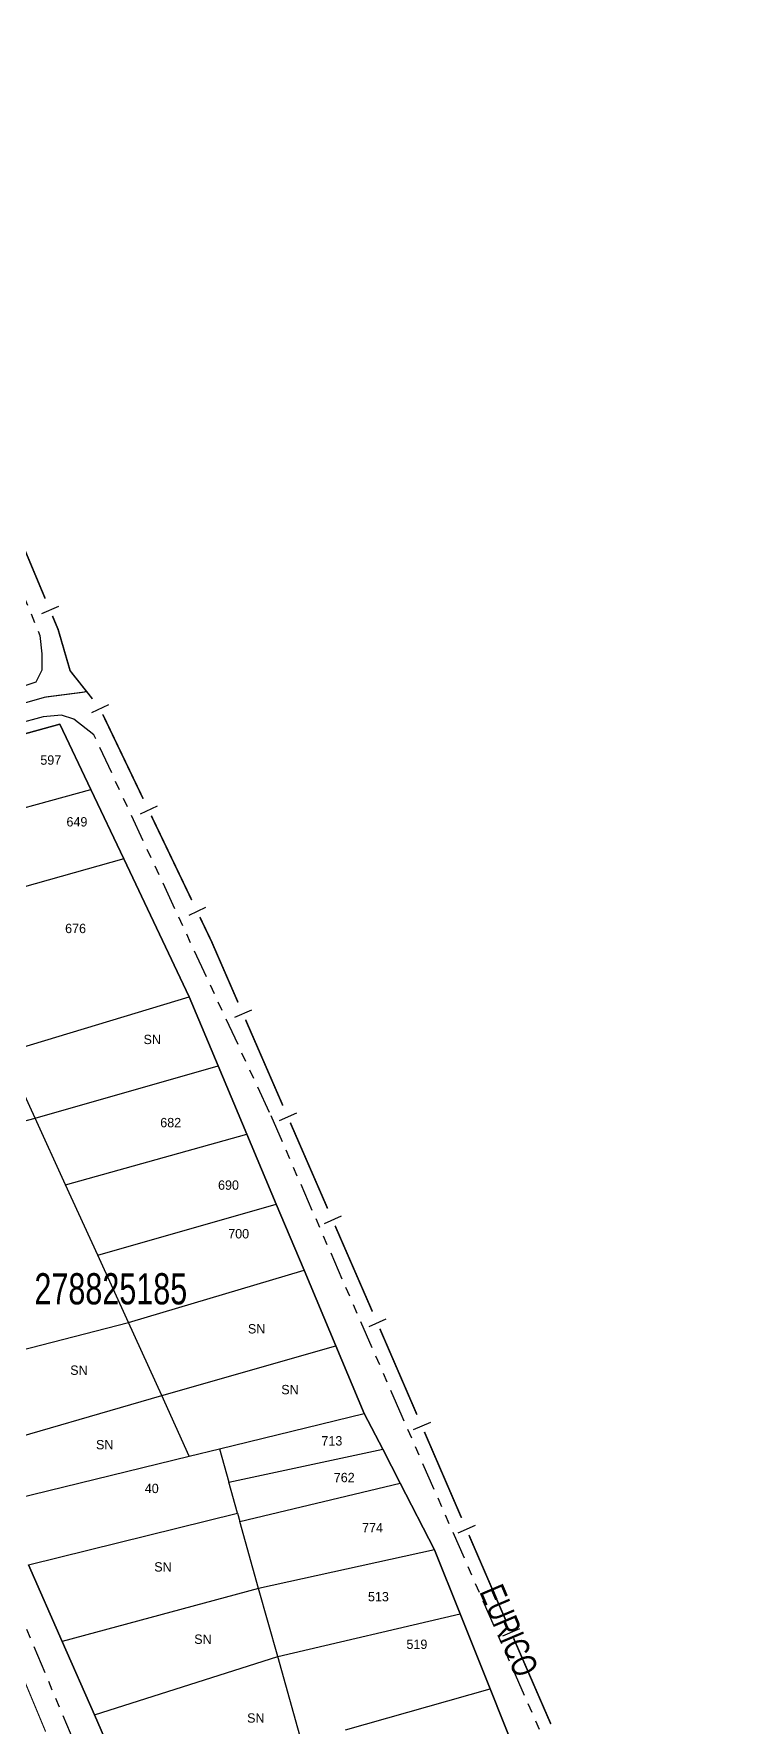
# Model space of a CAD drawing. Extents: x 204614 to 205597, y 4873311 to 4874446.
# Drawn here: x 205099.8 to 205211.7, y 4874166.9 to 4874438 of the extents above; entities that cross this region are included whole.
import ezdxf
from ezdxf.enums import TextEntityAlignment as Align

# ---------------------------------------------------------------- set-up
doc = ezdxf.new("R2010")
doc.units = 0
doc.header["$LTSCALE"] = 1.5
doc.header["$MEASUREMENT"] = 0
doc.linetypes.add('TRACO_25', pattern=[8, 3, -1, 1, -1, 1, -1])
for name, color, linetype in [('CD_MALHA_LOTES', 7, 'CONTINUOUS'), ('CD_TXT_QUADRA', 255, 'CONTINUOUS'), ('LM-LIM-SETORES-BAIRROS', 250, 'CONTINUOUS'), ('RU-QUADRA', 210, 'CONTINUOUS'), ('SV-EIXO-RUA-N-PAV', 6, 'CONTINUOUS'), ('SV-RUA-NAO-PAV', 7, 'CONTINUOUS'), ('SV-TXT-RUA-N-PAV', 7, 'CONTINUOUS'), ('Th_NmrPort', 1, 'CONTINUOUS')]:
    doc.layers.add(name, color=color, linetype=linetype)
doc.styles.add('ARIAL', font='ARIAL.SHX')

msp = doc.modelspace()

# ---------------------------------------------------------------- linework, layer by layer
at = {"layer": 'CD_MALHA_LOTES', "linetype": 'Continuous', "flags": 128}
for points in [[(205084.490651, 4874322.03733), (205104.013851, 4874327.417803), (205108.967827, 4874316.968707)], [(205089.103049, 4874311.5258), (205108.967827, 4874316.968707)], [(205108.967827, 4874316.968707), (205114.232753, 4874305.863744)], [(205114.232753, 4874305.863744), (205094.119246, 4874300.184303)], [(205114.232753, 4874305.863744), (205124.736514, 4874283.708852)], [(205095.278108, 4874274.799176), (205124.736514, 4874283.708852)], [(205124.736514, 4874283.708852), (205129.366585, 4874272.686893)], [(205100.046674, 4874264.31636), (205095.278108, 4874274.799176)], [(205100.046674, 4874264.31636), (205129.366585, 4874272.686893)], [(205129.366585, 4874272.686893), (205133.967662, 4874261.733955)], [(205070.946268, 4874256.685379), (205100.046674, 4874264.31636)], [(205104.927502, 4874253.608987), (205100.046674, 4874264.31636)], [(205104.927502, 4874253.608987), (205133.967662, 4874261.733955)], [(205133.967662, 4874261.733955), (205138.679232, 4874250.517987)], [(205110.070345, 4874242.326813), (205104.927502, 4874253.608987)], [(205110.070345, 4874242.326813), (205138.679232, 4874250.517987)], [(205138.679232, 4874250.517987), (205143.132985, 4874239.915754)], [(205114.987959, 4874231.538741), (205110.070345, 4874242.326813)], [(205114.987959, 4874231.538741), (205143.132985, 4874239.915754)], [(205143.132985, 4874239.915754), (205148.220701, 4874227.804364)], [(205085.32735, 4874223.897555), (205114.987959, 4874231.538741)], [(205120.319247, 4874219.843164), (205114.987959, 4874231.538741)], [(205120.319247, 4874219.843164), (205148.220701, 4874227.804364)], [(205148.220701, 4874227.804364), (205152.763449, 4874216.990277)], [(205090.857226, 4874211.289839), (205120.319247, 4874219.843164)], [(205124.74517, 4874210.117446), (205120.319247, 4874219.843164)], [(205129.558728, 4874211.298203), (205152.763449, 4874216.990277)], [(205152.763449, 4874216.990277), (205155.721498, 4874211.25791)], [(205094.60144, 4874202.753303), (205124.74517, 4874210.117446)], [(205124.74517, 4874210.117446), (205129.558728, 4874211.298203)], [(205129.558728, 4874211.298203), (205131.071759, 4874205.960158)], [(205131.071759, 4874205.960158), (205155.721498, 4874211.25791)], [(205155.721498, 4874211.25791), (205158.530772, 4874205.813851)], [(205132.469255, 4874200.978523), (205131.071759, 4874205.960158)], [(205132.841683, 4874199.650935), (205158.530772, 4874205.813851)], [(205158.530772, 4874205.813851), (205164.034898, 4874195.14747)], [(205135.851011, 4874188.923627), (205132.841683, 4874199.650935)], [(205164.034898, 4874195.14747), (205135.851011, 4874188.923627)], [(205164.034898, 4874195.14747), (205168.121074, 4874184.875378)], [(205104.383804, 4874180.450222), (205098.993985, 4874192.738617)], [(205135.851011, 4874188.923627), (205104.383804, 4874180.450222)], [(205138.909492, 4874178.021106), (205135.851011, 4874188.923627)], [(205138.909492, 4874178.021106), (205168.121074, 4874184.875378)], [(205168.121074, 4874184.875378), (205172.911932, 4874172.831809)], [(205109.544562, 4874168.684069), (205104.383804, 4874180.450222)], [(205109.544562, 4874168.684069), (205138.909492, 4874178.021106)], [(205142.763674, 4874164.28116), (205138.909492, 4874178.021106)], [(205149.767972, 4874166.261861), (205172.911932, 4874172.831809)], [(205172.911932, 4874172.831809), (205177.179573, 4874162.103541)], [(205114.874104, 4874156.424157), (205109.544562, 4874168.684069)]]:
    msp.add_lwpolyline(points, dxfattribs=at)
at = {"layer": 'CD_MALHA_LOTES', "linetype": 'Continuous'}
for points in [[(205098.993985, 4874192.738617), (205132.469255, 4874200.978523)], [(205132.469255, 4874200.978523), (205132.841683, 4874199.650935)]]:
    msp.add_lwpolyline(points, dxfattribs=at)
at = {"layer": 'LM-LIM-SETORES-BAIRROS', "const_width": 0.25}
for points in [[(205101.666427, 4874347.53917), (205095.879935, 4874361.378119)], [(205103.73917, 4874342.582007), (205102.823725, 4874344.77138)], [(205103.914177, 4874341.979984), (205103.73917, 4874342.582007)], [(205105.660507, 4874335.972605), (205103.914177, 4874341.979984)], [(205106.122947, 4874335.389855), (205105.660507, 4874335.972605)], [(205109.230991, 4874331.473216), (205106.122947, 4874335.389855)], [(205117.358758, 4874315.459544), (205110.879547, 4874328.988026)], [(205125.133811, 4874299.225366), (205118.6546, 4874312.753848)], [(205128.293863, 4874292.627231), (205126.429653, 4874296.519669)], [(205128.566476, 4874291.999715), (205128.293863, 4874292.627231)], [(205132.551027, 4874282.827837), (205128.566476, 4874291.999715)], [(205139.723219, 4874266.318456), (205133.746392, 4874280.076273)], [(205146.895412, 4874249.809075), (205140.918585, 4874263.566892)], [(205154.067604, 4874233.299694), (205148.090777, 4874247.057511)], [(205161.206131, 4874216.775736), (205155.262368, 4874230.54787)], [(205168.338646, 4874200.249175), (205162.394883, 4874214.021309)], [(205174.060123, 4874186.992095), (205169.527399, 4874197.494748)], [(205174.283539, 4874186.477529), (205174.060123, 4874186.992095)], [(205175.478328, 4874183.725716), (205174.283539, 4874186.477529)], [(205182.647065, 4874167.214834), (205176.673118, 4874180.973902)]]:
    msp.add_lwpolyline(points, dxfattribs=at)
at = {"layer": 'LM-LIM-SETORES-BAIRROS'}
for points in [[(205103.821854, 4874346.272626), (205101.054064, 4874345.115328)], [(205111.800447, 4874330.537846), (205109.094751, 4874329.242004)], [(205119.575501, 4874314.303668), (205116.869804, 4874313.007825)], [(205127.350554, 4874298.069489), (205124.644858, 4874296.773647)], [(205134.723719, 4874281.591144), (205131.972156, 4874280.395778)], [(205141.895911, 4874265.081763), (205139.144348, 4874263.886397)], [(205149.068104, 4874248.572382), (205146.31654, 4874247.377017)], [(205156.240296, 4874232.063001), (205153.488733, 4874230.867636)], [(205163.375846, 4874215.533828), (205160.621419, 4874214.345075)], [(205170.508362, 4874199.007267), (205167.753935, 4874197.818514)], [(205177.650761, 4874182.488568), (205174.898948, 4874181.293779)]]:
    msp.add_lwpolyline(points, dxfattribs=at)
at = {"layer": 'RU-QUADRA', "linetype": 'Continuous', "flags": 128}
for points in [[(205177.179573, 4874162.103541), (205172.911932, 4874172.831809), (205168.121074, 4874184.875378), (205164.034898, 4874195.14747), (205158.530772, 4874205.813851), (205155.721498, 4874211.25791), (205152.763449, 4874216.990277), (205148.220701, 4874227.804364), (205143.132985, 4874239.915754), (205138.679232, 4874250.517987), (205133.967662, 4874261.733955), (205129.366585, 4874272.686893), (205124.736514, 4874283.708852), (205114.232753, 4874305.863744), (205108.967827, 4874316.968707), (205104.013851, 4874327.417803), (205084.490651, 4874322.03733)], [(205098.993985, 4874192.738617), (205104.383804, 4874180.450222), (205109.544562, 4874168.684069), (205114.874104, 4874156.424157)]]:
    msp.add_lwpolyline(points, dxfattribs=at)
at = {"layer": 'SV-EIXO-RUA-N-PAV', "const_width": 0.18}
for points in [[(205101.654648, 4874331.752624), (205096.547313, 4874330.288936)], [(205102.33606, 4874331.840601), (205101.654648, 4874331.752624)], [(205107.850832, 4874332.552625), (205102.33606, 4874331.840601)], [(205108.270196, 4874332.683973), (205107.850832, 4874332.552625)], [(205097.505083, 4874176.153712), (205101.732717, 4874165.99856)]]:
    msp.add_lwpolyline(points, dxfattribs=at)
at = {"layer": 'SV-RUA-NAO-PAV', "linetype": 'TRACO_25'}
msp.add_polyline3d([(205060.356733, 4874438.026199, 10.393459), (205068.30636, 4874420.081882, 10.36869), (205082.25481, 4874386.711451, 9.999599), (205100.823331, 4874341.63066, 9.529611), (205101.149754, 4874338.705321, 9.40593), (205101.125532, 4874336.055027, 9.381193), (205100.149568, 4874334.129853, 9.381193), (205091.937322, 4874331.354884, 9.40593), (205042.01159, 4874318.630536, 9.7275), (205039.382372, 4874318.705654, 9.851181), (205036.802531, 4874321.056022, 9.702765), (205019.814916, 4874355.160525, 10.246961), (205000.122222, 4874391.740415, 10.271697), (204997.015137, 4874398.641312, 10.271697), (204994.784922, 4874404.017003, 10.469586), (204993.981806, 4874409.967699, 10.519059), (204994.756694, 4874414.343155, 10.716949)], dxfattribs=at)
msp.add_polyline3d([(205137.605576, 4874265.195623, 9.331721), (205109.467024, 4874325.728531, 9.579083), (205106.236106, 4874328.203941, 9.628555), (205104.257741, 4874328.879098, 9.579083), (205101.3532, 4874328.579185, 9.529611), (205045.79422, 4874313.454803, 9.851181), (205044.490316, 4874312.783075, 9.851181), (205043.591322, 4874311.454672, 9.851181), (205043.241087, 4874310.404569, 9.851181), (205043.492073, 4874308.504347, 9.851181), (205043.968751, 4874305.528996, 9.851181), (205065.468606, 4874255.072486, 9.40593), (205090.499982, 4874201.740508, 8.985415), (205114.776307, 4874144.253911, 8.342273), (205140.987332, 4874082.966366, 7.352824), (205142.893426, 4874078.718037, 7.352824), (205144.872681, 4874077.72841, 7.352824), (205210.612216, 4874094.552076, 7.352824), (205211.679772, 4874095.778863, 7.352824), (205188.071653, 4874149.830683, 7.550714), (205158.829444, 4874216.514322, 8.564898)], close=True, dxfattribs=at)

# ---------------------------------------------------------------- texts
at = {"layer": 'CD_TXT_QUADRA', "style": 'ARIAL', "width": 0.7}
msp.add_text('278825185', height=5, dxfattribs=at).set_placement((205099.940493, 4874234.453441))
at = {"layer": 'SV-TXT-RUA-N-PAV', "style": 'ARIAL', "width": 0.7}
msp.add_text('EURICO', height=4, rotation=293, dxfattribs=at).set_placement((205171.151366, 4874188.418644))
at = {"layer": 'Th_NmrPort', "color": 1}
for s, p in [('597', (205100.884886, 4874321.668875)), ('649', (205105.075607, 4874311.774117)), ('676', (205104.857192, 4874294.689024)), ('SN', (205117.414952, 4874276.909647)), ('682', (205120.092357, 4874263.580826)), ('690', (205129.346865, 4874253.56966)), ('700', (205130.97659, 4874245.770263)), ('SN', (205134.134034, 4874230.547712)), ('SN', (205105.672054, 4874223.912404)), ('SN', (205139.474441, 4874220.80055)), ('SN', (205109.804571, 4874211.98049)), ('713', (205145.905198, 4874212.591742)), ('762', (205147.88415, 4874206.713092)), ('40', (205117.618371, 4874204.96477)), ('774', (205152.424098, 4874198.680877)), ('SN', (205119.131687, 4874192.392607)), ('513', (205153.355369, 4874187.62203)), ('SN', (205125.534177, 4874180.80992)), ('519', (205159.525041, 4874179.997246)), ('SN', (205134.003222, 4874168.183721))]:
    msp.add_text(s, height=1.5, dxfattribs=at).set_placement(p, align=Align.MIDDLE_LEFT)

doc.saveas('drawing.dxf')
